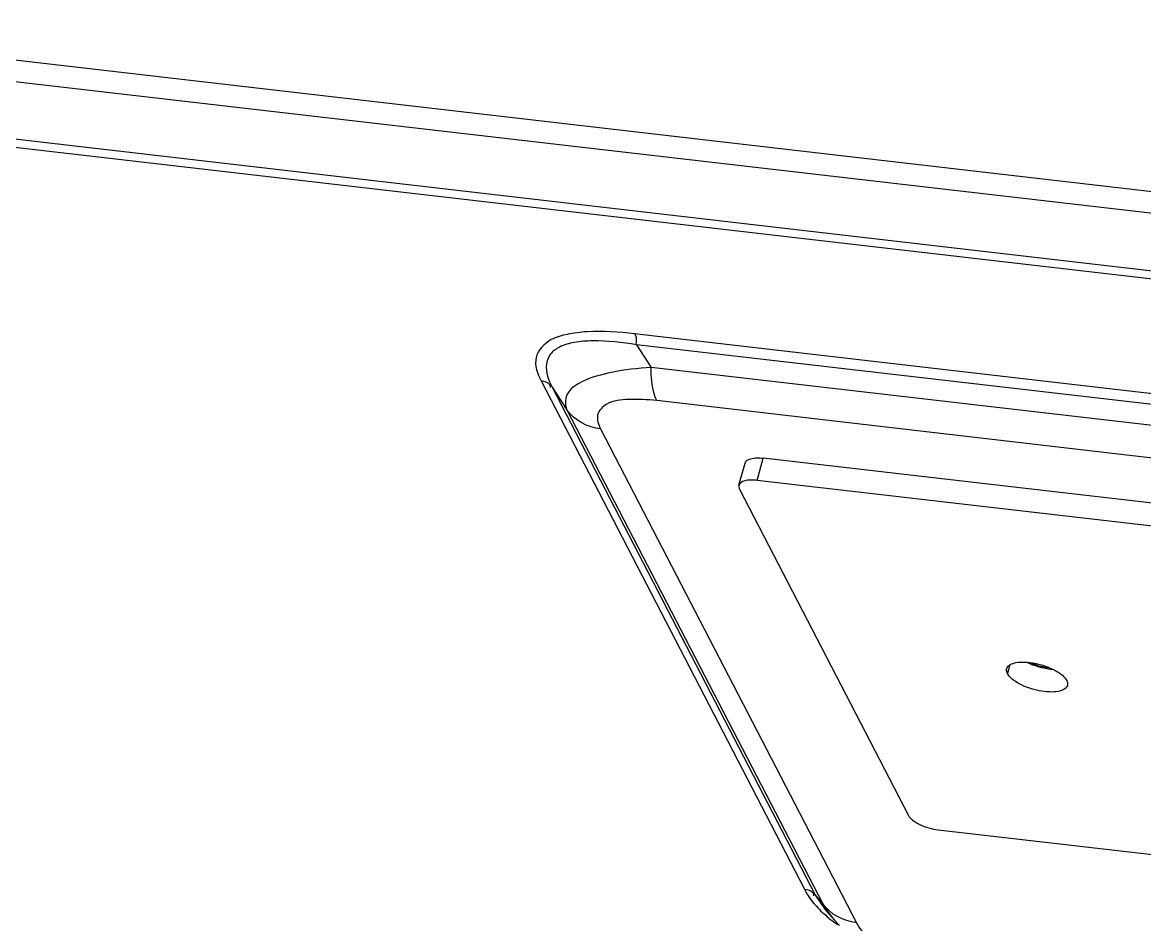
# Model space of a CAD drawing. Header units: millimetres. Extents: x -177 to 18421, y -5017 to 3255.
# Drawn here: x 13188.72 to 13211, y 2034.71 to 2052.62 of the extents above; entities that cross this region are included whole.
import ezdxf

# ---------------------------------------------------------------- set-up
doc = ezdxf.new("R2010")
doc.units = ezdxf.units.MM
doc.header["$LTSCALE"] = 46.255
doc.layers.get('0').update_dxf_attribs({"linetype": 'CONTINUOUS'})

msp = doc.modelspace()

# ---------------------------------------------------------------- linework, layer by layer
at = {"color": 3, "linetype": 'Continuous'}
for p, q in [((13211.5, 2049.213), (13182.12, 2052.617)), ((13211.234, 2048.815), (13181.854, 2052.219)), ((13176.874, 2051.661), (13228.441, 2045.686)), ((13261.25, 2037.266), (13203.432, 2043.966))]:
    msp.add_line(p, q, dxfattribs=at)
at = {"color": 7, "linetype": 'Continuous'}
for p, q in [((13176.964, 2051.488), (13228.531, 2045.512)), ((13262.521, 2039.293), (13200.878, 2046.437)), ((13200.915, 2046.217), (13201.206, 2045.767)), ((13262.558, 2039.074), (13200.915, 2046.217)), ((13262.265, 2038.691), (13201.206, 2045.767)), ((13199.021, 2045.499), (13204.248, 2035.409)), ((13199.243, 2045.374), (13199.534, 2044.923)), ((13199.243, 2045.374), (13204.471, 2035.283)), ((13262.376, 2038.033), (13201.317, 2045.109)), ((13199.534, 2044.923), (13204.613, 2035.12)), ((13200.202, 2044.546), (13205.281, 2034.743)), ((13202.948, 2043.428), (13203.07, 2043.868)), ((13203.311, 2043.526), (13203.432, 2043.966)), ((13261.129, 2036.826), (13203.311, 2043.526)), ((13202.96, 2043.349), (13206.315, 2036.875)), ((13208.329, 2039.864), (13208.281, 2039.69)), ((13206.905, 2036.589), (13264.723, 2029.889)), ((13204.471, 2035.283), (13204.656, 2035.013)), ((13204.471, 2035.283), (13204.613, 2035.12)), ((13204.656, 2035.013), (13204.838, 2034.803)), ((13204.827, 2034.815), (13204.943, 2034.691)), ((13204.829, 2034.814), (13204.837, 2034.805))]:
    msp.add_line(p, q, dxfattribs=at)
for centre, radius, start, end in [((13209.277, 2041.107), 1.314, 246.2252, 263.1498), ((13206.088, 2036.527), 2.165, 223.5598, 227.9686), ((13206.113, 2035.956), 1.717, 209.1494, 212.7551)]:
    msp.add_arc(centre, radius, start, end, dxfattribs=at)
for points, knots in [([(13200.878, 2046.437), (13200.566, 2046.473), (13200.115, 2046.505), (13199.558, 2046.438), (13199.173, 2046.334), (13198.827, 2045.981), (13198.948, 2045.64), (13199.021, 2045.499)], [0, 0, 0, 0, 0.36045, 0.513842, 0.640392, 0.818357, 1, 1, 1, 1]), ([(13200.915, 2046.217), (13200.629, 2046.265), (13200.214, 2046.314), (13199.698, 2046.278), (13199.402, 2046.197), (13199.191, 2046.045), (13199.078, 2045.744), (13199.169, 2045.512), (13199.243, 2045.374)], [0, 0, 0, 0, 0.353666, 0.50456, 0.628114, 0.724528, 0.808518, 1, 1, 1, 1]), ([(13200.878, 2046.437), (13200.884, 2046.425), (13200.914, 2046.362), (13200.914, 2046.286), (13200.903, 2046.229)], [0, 0, 0, 0, 0.179557, 1, 1, 1, 1]), ([(13201.206, 2045.766), (13200.942, 2045.75), (13200.47, 2045.698), (13199.9, 2045.542), (13199.492, 2045.285), (13199.494, 2045.014), (13199.534, 2044.923)], [0, 0, 0, 0, 0.376119, 0.669214, 0.858032, 1, 1, 1, 1]), ([(13201.317, 2045.109), (13201.297, 2045.147), (13201.22, 2045.358), (13201.206, 2045.586), (13201.206, 2045.766)], [0, 0, 0, 0, 0.193084, 1, 1, 1, 1]), ([(13199.021, 2045.499), (13199.08, 2045.492), (13199.183, 2045.478), (13199.202, 2045.391), (13199.201, 2045.37)], [0, 0, 0, 0, 0.741872, 1, 1, 1, 1]), ([(13201.317, 2045.109), (13201.13, 2045.13), (13200.797, 2045.144), (13200.36, 2045.107), (13200.086, 2044.837), (13200.159, 2044.631), (13200.202, 2044.546)], [0, 0, 0, 0, 0.360876, 0.639844, 0.818148, 1, 1, 1, 1]), ([(13202.948, 2043.428), (13202.943, 2043.409), (13202.946, 2043.38), (13202.957, 2043.356), (13202.96, 2043.349)], [0, 0, 0, 0, 0.719879, 1, 1, 1, 1]), ([(13203.311, 2043.526), (13203.266, 2043.531), (13203.182, 2043.535), (13203.056, 2043.523), (13202.961, 2043.475), (13202.948, 2043.428)], [0, 0, 0, 0, 0.342336, 0.628497, 1, 1, 1, 1]), ([(13208.266, 2039.788), (13208.285, 2039.858), (13208.441, 2039.918), (13208.631, 2039.922), (13208.9, 2039.89), (13209.157, 2039.802), (13209.362, 2039.671), (13209.435, 2039.593), (13209.456, 2039.554)], [0, 0, 0, 0, 0.16447, 0.295837, 0.450075, 0.766721, 0.899244, 1, 1, 1, 1]), ([(13208.281, 2039.69), (13208.276, 2039.698), (13208.263, 2039.729), (13208.259, 2039.765), (13208.266, 2039.788)], [0, 0, 0, 0, 0.280042, 1, 1, 1, 1]), ([(13209.471, 2039.456), (13209.451, 2039.386), (13209.296, 2039.326), (13209.105, 2039.321), (13208.836, 2039.354), (13208.58, 2039.441), (13208.374, 2039.573), (13208.301, 2039.65), (13208.281, 2039.69)], [0, 0, 0, 0, 0.16447, 0.295837, 0.450075, 0.766721, 0.899244, 1, 1, 1, 1]), ([(13209.456, 2039.554), (13209.46, 2039.545), (13209.474, 2039.515), (13209.477, 2039.479), (13209.471, 2039.456)], [0, 0, 0, 0, 0.280042, 1, 1, 1, 1]), ([(13206.315, 2036.875), (13206.334, 2036.838), (13206.404, 2036.768), (13206.598, 2036.655), (13206.778, 2036.604), (13206.905, 2036.589)], [0, 0, 0, 0, 0.183908, 0.430243, 1, 1, 1, 1]), ([(13204.248, 2035.409), (13204.308, 2035.402), (13204.411, 2035.388), (13204.43, 2035.301), (13204.429, 2035.28)], [0, 0, 0, 0, 0.74187, 1, 1, 1, 1]), ([(13205.281, 2034.743), (13205.419, 2034.478), (13206.052, 2034.037), (13206.748, 2033.882), (13207.158, 2033.834)], [0, 0, 0, 0, 0.419742, 1, 1, 1, 1])]:
    msp.add_open_spline(points, degree=3, knots=knots, dxfattribs=at)
for points in [[(13200.202, 2044.546), (13199.949, 2044.576), (13199.682, 2044.714), (13199.534, 2044.923)], [(13204.248, 2035.409), (13204.319, 2035.272), (13204.413, 2035.147), (13204.519, 2035.035)], [(13205.281, 2034.743), (13205.027, 2034.773), (13204.761, 2034.911), (13204.613, 2035.12)], [(13204.669, 2035.027), (13204.717, 2034.952), (13204.77, 2034.881), (13204.828, 2034.814)], [(13204.639, 2034.919), (13204.723, 2034.842), (13204.814, 2034.772), (13204.907, 2034.707)]]:
    msp.add_open_spline(points, degree=3, dxfattribs=at)
at = {"color": 3, "linetype": 'Continuous'}
for points, knots in [([(13203.07, 2043.868), (13203.082, 2043.915), (13203.177, 2043.963), (13203.303, 2043.975), (13203.387, 2043.971), (13203.432, 2043.966)], [0, 0, 0, 0, 0.371503, 0.657664, 1, 1, 1, 1]), ([(13209.197, 2039.767), (13209.151, 2039.771), (13208.967, 2039.794), (13208.786, 2039.852), (13208.66, 2039.915)], [0, 0, 0, 0, 0.244975, 1, 1, 1, 1])]:
    msp.add_open_spline(points, degree=3, knots=knots, dxfattribs=at)

doc.saveas('drawing.dxf')
